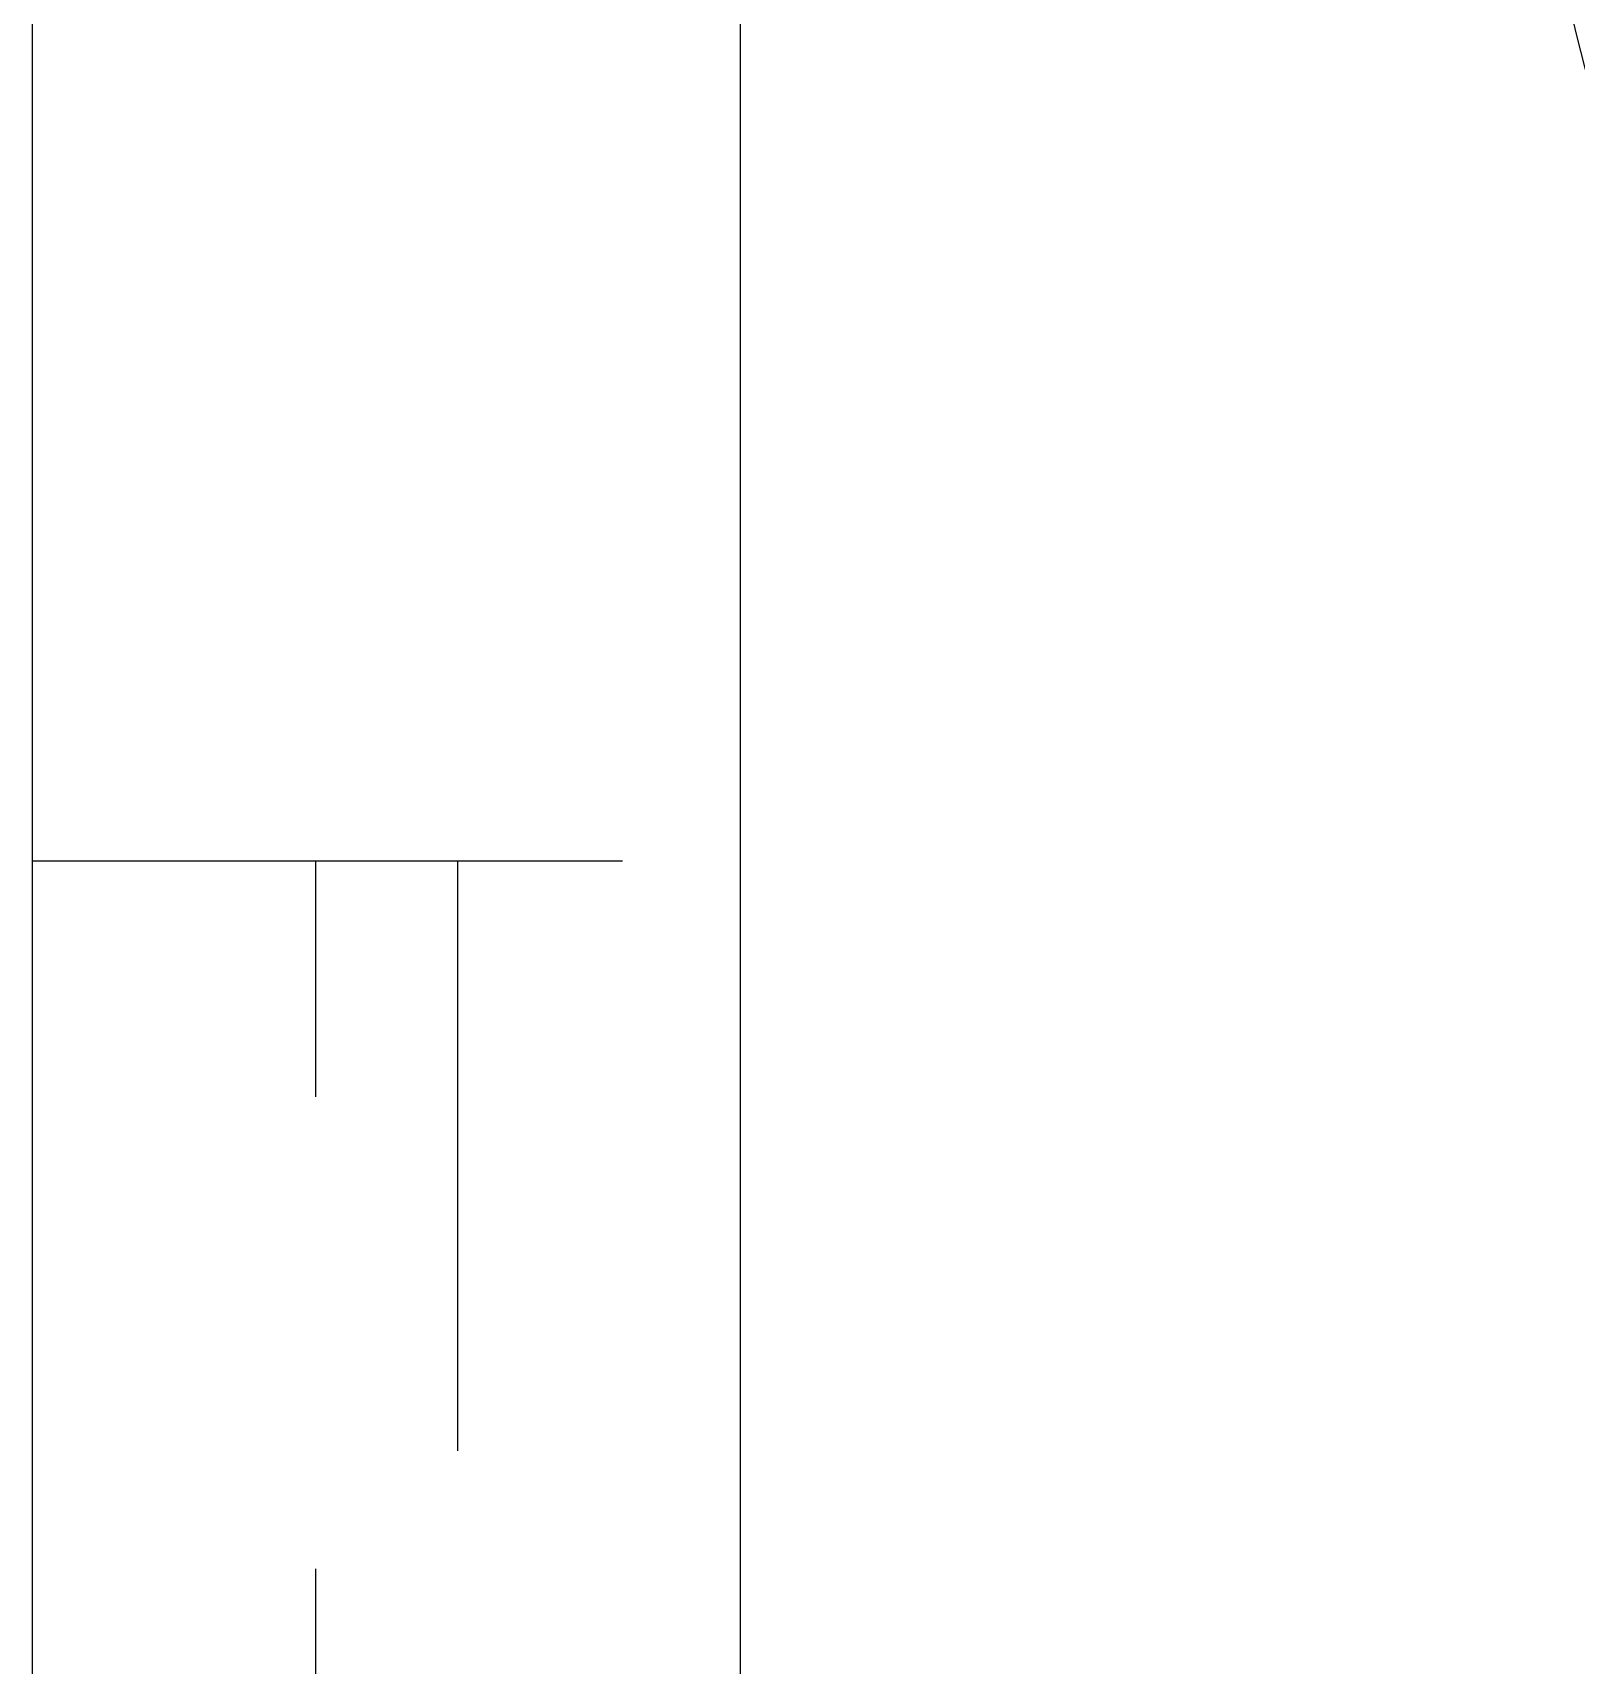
# Model space of a CAD drawing. Header units: inches. Extents: x 542650 to 544515, y 9574150 to 9574595.
# Drawn here: x 542787.9659 to 542788.2929, y 9574235.8055 to 9574236.1514 of the extents above; entities that cross this region are included whole.
import ezdxf

# ---------------------------------------------------------------- set-up
doc = ezdxf.new("R2010")
doc.units = ezdxf.units.IN
doc.header["$MEASUREMENT"] = 0
doc.linetypes.add('HIDDEN2', pattern=[0.1875, 0.125, -0.0625])
doc.layers.add('I-ARQ', color=8, linetype='Continuous')

msp = doc.modelspace()

# ---------------------------------------------------------------- linework, layer by layer
at = {"layer": 'I-ARQ'}
for p, q in [((542787.9659, 9574235.4759), (542787.9659, 9574240.1134)), ((542788.1159, 9574235.4759), (542788.1159, 9574236.184)), ((542787.9659, 9574235.4759), (542787.9659, 9574236.1434)), ((542788.1159, 9574235.4759), (542788.1159, 9574236.1434))]:
    msp.add_line(p, q, dxfattribs=at)
at = {"layer": 'I-ARQ', "linetype": 'HIDDEN2'}
for p, q in [((542787.9659, 9574235.9759), (542788.1159, 9574235.9759)), ((542788.0259, 9574235.4759), (542788.0259, 9574235.9759)), ((542788.0559, 9574235.9759), (542788.0559, 9574235.4759))]:
    msp.add_line(p, q, dxfattribs=at)
at = {"layer": 'I-ARQ'}
msp.add_arc((542788.87749, 9574236.29373), 0.60159, 179.97416, 269.84895, dxfattribs=at)

doc.saveas('drawing.dxf')
